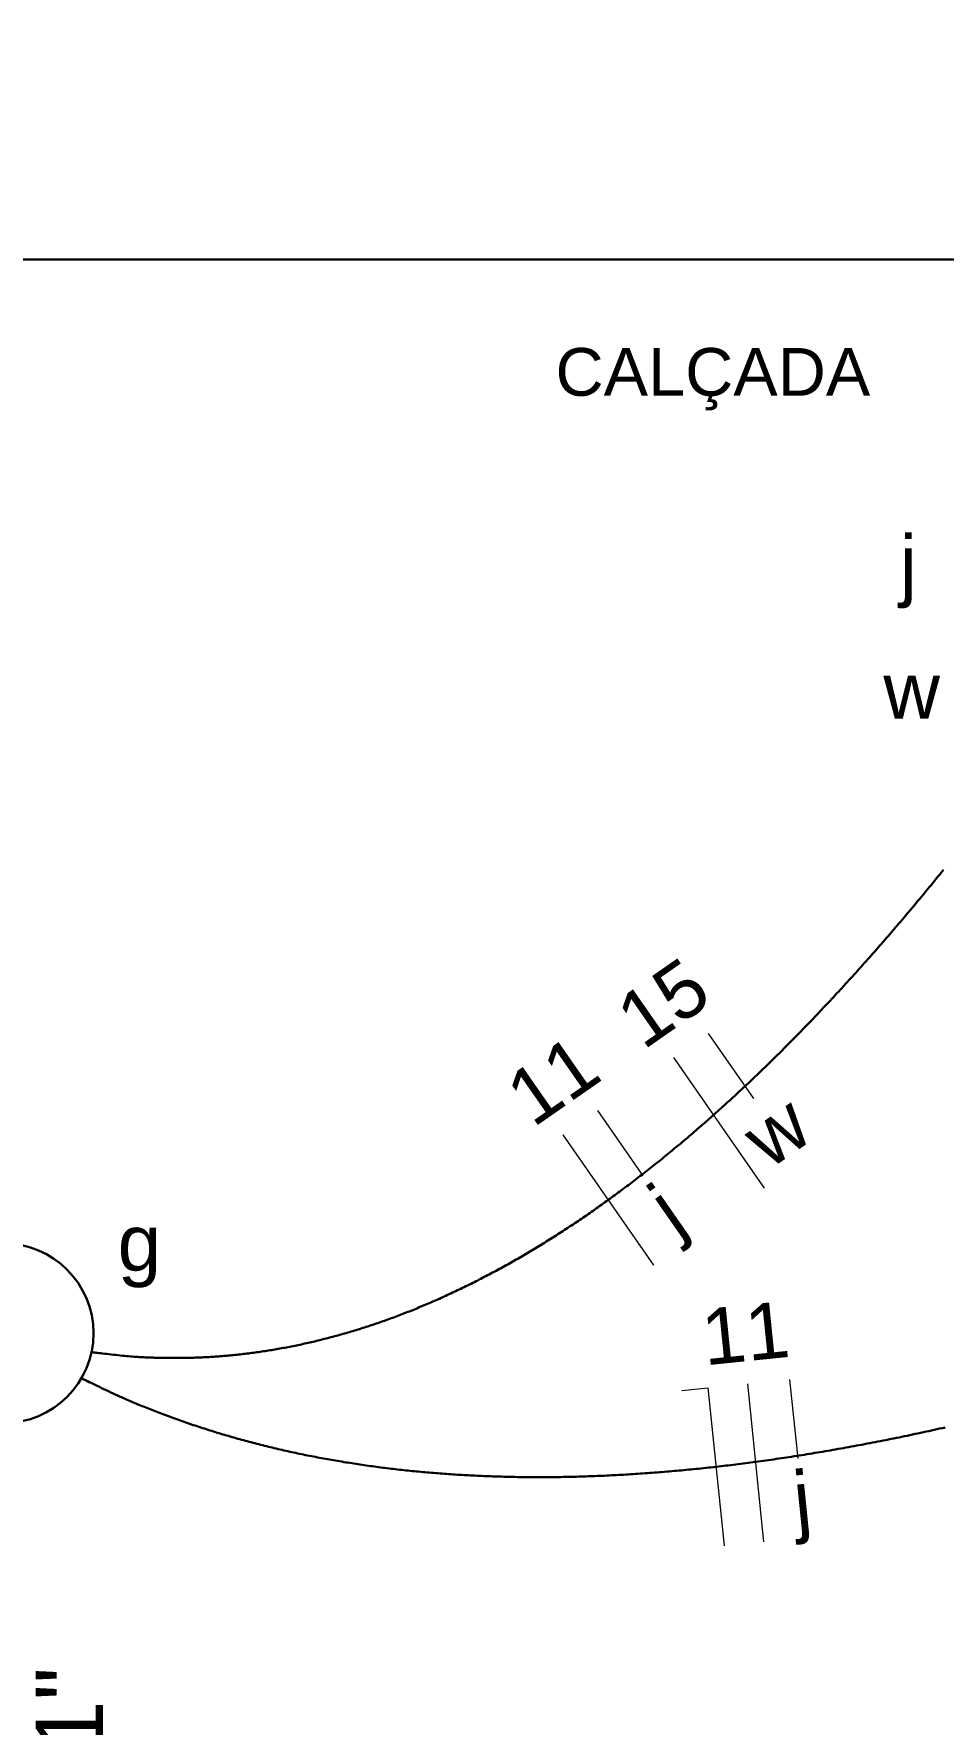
# Model space of a CAD drawing. Header units: millimetres. Extents: x 0 to 55.3, y 20.8 to 61.4.
# Drawn here: x 5.361 to 6.791, y 46.123 to 48.78 of the extents above; entities that cross this region are included whole.
import ezdxf

# ---------------------------------------------------------------- set-up
doc = ezdxf.new("R2010")
doc.units = ezdxf.units.MM
for name, color, linetype, lineweight in [('ARQ_-_CALÇADA', 1, 'Continuous', 30), ('ARQ_-_TXT__15', 54, 'Continuous', 5), ('EL-Condutos', 4, 'Continuous', 30), ('EL-Fios', 2, 'Continuous', 20), ('EL-Textos_condutos', 2, 'Continuous', 20), ('EL-Textos_fios', 2, 'Continuous', 20), ('EL-Textos_pontos', 2, 'Continuous', 30), ('P-SIMBOL', 3, 'Continuous', 30)]:
    doc.layers.add(name, color=color, linetype=linetype, lineweight=lineweight)
doc.styles.add('Arial', font='Arial')
doc.styles.add('simplex', font='Arial')

msp = doc.modelspace()

# ---------------------------------------------------------------- linework, layer by layer
at = {"layer": 'ARQ_-_CALÇADA', "flags": 128}
msp.add_lwpolyline([(0.150002, 35.725499), (1.000002, 35.725499), (1.000002, 48.425499), (11.300002, 48.425499), (11.300002, 49.425499), (14.000002, 49.425499), (14.000002, 34.475499), (14.850002, 34.475499)], dxfattribs=at)
at = {"layer": 'EL-Condutos', "linetype": 'Continuous', "flags": 128}
for points in [[(5.452096, 46.707938), (5.452316, 46.70791), (5.452957, 46.707831), (5.45399, 46.707703), (5.455387, 46.707532), (5.457119, 46.70732), (5.459159, 46.707072), (5.461477, 46.706793), (5.464045, 46.706485), (5.466834, 46.706153), (5.469817, 46.705802), (5.472965, 46.705434), (5.476249, 46.705055), (5.47964, 46.704668), (5.483111, 46.704276), (5.486633, 46.703885), (5.490178, 46.703498), (5.493717, 46.70312), (5.497221, 46.702753), (5.500662, 46.702403), (5.504012, 46.702073), (5.507235, 46.701767), (5.510346, 46.701485), (5.513353, 46.701225), (5.516264, 46.700985), (5.519087, 46.700765), (5.521829, 46.700564), (5.524498, 46.700381), (5.5271, 46.700214), (5.529645, 46.700062), (5.532138, 46.699926), (5.534589, 46.699802), (5.537003, 46.699691), (5.53939, 46.699591), (5.541756, 46.699502), (5.544109, 46.699421), (5.546456, 46.699349), (5.548805, 46.699284), (5.551164, 46.699224), (5.55354, 46.69917), (5.55594, 46.69912), (5.558369, 46.699072), (5.560827, 46.699028), (5.563313, 46.698987), (5.565825, 46.698949), (5.568361, 46.698916), (5.57092, 46.698887), (5.573497, 46.698862), (5.576093, 46.698842), (5.578705, 46.698827), (5.58133, 46.698818), (5.583967, 46.698814), (5.586613, 46.698816), (5.589267, 46.698824), (5.591927, 46.698839), (5.59459, 46.698861), (5.597255, 46.698889), (5.599919, 46.698925), (5.602581, 46.698969), (5.605238, 46.69902), (5.607888, 46.69908), (5.610535, 46.699148), (5.613174, 46.699225), (5.615805, 46.69931), (5.618429, 46.699403), (5.621047, 46.699505), (5.623658, 46.699615), (5.626263, 46.699732), (5.628864, 46.699858), (5.63146, 46.699991), (5.634052, 46.700133), (5.63664, 46.700282), (5.639225, 46.700438), (5.641808, 46.700602), (5.644389, 46.700774), (5.646968, 46.700953), (5.649546, 46.701139), (5.652124, 46.701333), (5.654702, 46.701533), (5.657281, 46.701741), (5.659861, 46.701956), (5.662456, 46.702179), (5.665053, 46.702408), (5.667651, 46.702645), (5.67025, 46.702889), (5.672851, 46.70314), (5.675452, 46.703397), (5.678054, 46.703662), (5.680656, 46.703934), (5.683259, 46.704213), (5.685862, 46.704499), (5.688465, 46.704792), (5.691068, 46.705092), (5.693671, 46.705399), (5.696273, 46.705713), (5.698874, 46.706035), (5.701475, 46.706363), (5.704075, 46.706699), (5.706674, 46.707042), (5.709271, 46.707392), (5.711867, 46.707749), (5.714484, 46.708117), (5.717099, 46.708492), (5.719712, 46.708874), (5.722323, 46.709263), (5.724934, 46.709659), (5.727542, 46.710063), (5.730149, 46.710474), (5.732755, 46.710892), (5.735359, 46.711317), (5.737961, 46.71175), (5.740563, 46.712189), (5.743163, 46.712636), (5.745761, 46.71309), (5.748358, 46.71355), (5.750954, 46.714018), (5.753549, 46.714493), (5.756142, 46.714975), (5.758734, 46.715464), (5.761324, 46.715959), (5.763914, 46.716462), (5.766532, 46.716978), (5.769149, 46.7175), (5.771764, 46.71803), (5.774378, 46.718566), (5.776991, 46.71911), (5.779603, 46.719661), (5.782213, 46.720218), (5.784822, 46.720783), (5.787429, 46.721354), (5.790035, 46.721933), (5.792639, 46.722518), (5.795242, 46.723111), (5.797843, 46.72371), (5.800443, 46.724316), (5.803041, 46.724929), (5.805638, 46.725549), (5.808233, 46.726175), (5.810826, 46.726809), (5.813418, 46.727449), (5.816007, 46.728096), (5.818632, 46.728759), (5.821256, 46.729429), (5.823877, 46.730106), (5.826497, 46.73079), (5.829115, 46.731481), (5.831731, 46.732179), (5.834345, 46.732883), (5.836957, 46.733595), (5.839567, 46.734313), (5.842176, 46.735037), (5.844783, 46.735769), (5.847387, 46.736507), (5.84999, 46.737252), (5.852591, 46.738004), (5.85519, 46.738762), (5.857787, 46.739527), (5.860382, 46.740299), (5.862975, 46.741077), (5.865566, 46.741862), (5.868155, 46.742653), (5.870785, 46.743465), (5.873414, 46.744283), (5.876041, 46.745108), (5.878665, 46.74594), (5.881288, 46.746778), (5.883908, 46.747623), (5.886526, 46.748474), (5.889142, 46.749332), (5.891756, 46.750197), (5.894368, 46.751068), (5.896977, 46.751946), (5.899585, 46.75283), (5.90219, 46.753721), (5.904793, 46.754618), (5.907393, 46.755522), (5.909992, 46.756432), (5.912588, 46.757348), (5.915182, 46.758271), (5.917774, 46.7592), (5.920363, 46.760136), (5.923, 46.761096), (5.925634, 46.762062), (5.928267, 46.763035), (5.930896, 46.764015), (5.933524, 46.765001), (5.936149, 46.765993), (5.938771, 46.766992), (5.941391, 46.767997), (5.944009, 46.769008), (5.946624, 46.770026), (5.949237, 46.77105), (5.951847, 46.772081), (5.954455, 46.773117), (5.95706, 46.77416), (5.959663, 46.775209), (5.962263, 46.776264), (5.964861, 46.777325), (5.967456, 46.778393), (5.970049, 46.779466), (5.972639, 46.780546), (5.975282, 46.781654), (5.977922, 46.782769), (5.98056, 46.783891), (5.983195, 46.785018), (5.985827, 46.786152), (5.988457, 46.787292), (5.991084, 46.788438), (5.993708, 46.78959), (5.99633, 46.790749), (5.998949, 46.791913), (6.001565, 46.793083), (6.004179, 46.79426), (6.00679, 46.795442), (6.009398, 46.79663), (6.012004, 46.797825), (6.014606, 46.799025), (6.017206, 46.800231), (6.019804, 46.801443), (6.022398, 46.802661), (6.02499, 46.803884), (6.027639, 46.805142), (6.030285, 46.806406), (6.032929, 46.807676), (6.035569, 46.808952), (6.038207, 46.810233), (6.040841, 46.811521), (6.043473, 46.812815), (6.046102, 46.814114), (6.048728, 46.815419), (6.051351, 46.81673), (6.053971, 46.818047), (6.056589, 46.81937), (6.059203, 46.820698), (6.061815, 46.822032), (6.064423, 46.823372), (6.067029, 46.824717), (6.069632, 46.826068), (6.072232, 46.827424), (6.074829, 46.828786), (6.077423, 46.830154), (6.080078, 46.831561), (6.08273, 46.832974), (6.085379, 46.834392), (6.088025, 46.835816), (6.090668, 46.837246), (6.093308, 46.838682), (6.095945, 46.840123), (6.098578, 46.84157), (6.101209, 46.843022), (6.103837, 46.84448), (6.106461, 46.845943), (6.109083, 46.847412), (6.111701, 46.848886), (6.114316, 46.850366), (6.116929, 46.851851), (6.119538, 46.853341), (6.122144, 46.854837), (6.124747, 46.856338), (6.127347, 46.857845), (6.129944, 46.859356), (6.132606, 46.860913), (6.135264, 46.862474), (6.137919, 46.864042), (6.14057, 46.865614), (6.143219, 46.867192), (6.145864, 46.868776), (6.148506, 46.870365), (6.151145, 46.871959), (6.15378, 46.873558), (6.156413, 46.875163), (6.159042, 46.876773), (6.161668, 46.878388), (6.164291, 46.880008), (6.16691, 46.881634), (6.169527, 46.883265), (6.17214, 46.8849), (6.17475, 46.886541), (6.177357, 46.888187), (6.179961, 46.889838), (6.182561, 46.891493), (6.185229, 46.893199), (6.187893, 46.89491), (6.190554, 46.896626), (6.193211, 46.898348), (6.195866, 46.900074), (6.198516, 46.901805), (6.201164, 46.903542), (6.203808, 46.905284), (6.206449, 46.90703), (6.209087, 46.908782), (6.211721, 46.910539), (6.214352, 46.9123), (6.21698, 46.914067), (6.219604, 46.915838), (6.222225, 46.917614), (6.224843, 46.919395), (6.227457, 46.921181), (6.230069, 46.922972), (6.232677, 46.924767), (6.235281, 46.926567), (6.237955, 46.928423), (6.240626, 46.930283), (6.243292, 46.932148), (6.245956, 46.934018), (6.248616, 46.935892), (6.251273, 46.937772), (6.253926, 46.939656), (6.256576, 46.941546), (6.259222, 46.94344), (6.261865, 46.945338), (6.264505, 46.947242), (6.267141, 46.94915), (6.269774, 46.951063), (6.272404, 46.95298), (6.27503, 46.954902), (6.277653, 46.956828), (6.280272, 46.95876), (6.282889, 46.960695), (6.285501, 46.962635), (6.288111, 46.96458), (6.290791, 46.966585), (6.293468, 46.968594), (6.296141, 46.970608), (6.298811, 46.972626), (6.301477, 46.97465), (6.30414, 46.976677), (6.306799, 46.97871), (6.309455, 46.980747), (6.312107, 46.982788), (6.314756, 46.984834), (6.317402, 46.986884), (6.320044, 46.988939), (6.322682, 46.990998), (6.325317, 46.993061), (6.327949, 46.995129), (6.330578, 46.997202), (6.333202, 46.999278), (6.335824, 47.001359), (6.338442, 47.003444), (6.341057, 47.005533), (6.343744, 47.007687), (6.346427, 47.009846), (6.349107, 47.012009), (6.351783, 47.014176), (6.354456, 47.016348), (6.357125, 47.018524), (6.35979, 47.020704), (6.362452, 47.022888), (6.365111, 47.025077), (6.367766, 47.02727), (6.370418, 47.029468), (6.373066, 47.031669), (6.37571, 47.033875), (6.378352, 47.036085), (6.380989, 47.038298), (6.383624, 47.040516), (6.386254, 47.042739), (6.388882, 47.044965), (6.391506, 47.047195), (6.394127, 47.049429), (6.39682, 47.051732), (6.39951, 47.05404), (6.402197, 47.056352), (6.404879, 47.058668), (6.407559, 47.060988), (6.410234, 47.063312), (6.412907, 47.065641), (6.415575, 47.067973), (6.41824, 47.070309), (6.420902, 47.07265), (6.42356, 47.074994), (6.426215, 47.077343), (6.428866, 47.079695), (6.431513, 47.082051), (6.434158, 47.084411), (6.436798, 47.086775), (6.439436, 47.089143), (6.442069, 47.091514), (6.4447, 47.09389), (6.447327, 47.096269), (6.450027, 47.098722), (6.452724, 47.101179), (6.455418, 47.10364), (6.458107, 47.106105), (6.460793, 47.108573), (6.463476, 47.111046), (6.466155, 47.113522), (6.468831, 47.116002), (6.471503, 47.118486), (6.474171, 47.120974), (6.476836, 47.123466), (6.479498, 47.125961), (6.482155, 47.12846), (6.48481, 47.130963), (6.487461, 47.133469), (6.490109, 47.135979), (6.492753, 47.138493), (6.495393, 47.14101), (6.498031, 47.143531), (6.500664, 47.146056), (6.503372, 47.148658), (6.506076, 47.151264), (6.508777, 47.153874), (6.511474, 47.156487), (6.514167, 47.159105), (6.516857, 47.161725), (6.519543, 47.16435), (6.522226, 47.166978), (6.524905, 47.16961), (6.527581, 47.172245), (6.530253, 47.174884), (6.532921, 47.177526), (6.535587, 47.180172), (6.538248, 47.182822), (6.540907, 47.185475), (6.543561, 47.188131), (6.546213, 47.190791), (6.548861, 47.193454), (6.551505, 47.19612), (6.554146, 47.19879), (6.556862, 47.201542), (6.559573, 47.204297), (6.562281, 47.207056), (6.564985, 47.209819), (6.567686, 47.212585), (6.570384, 47.215354), (6.573077, 47.218127), (6.575768, 47.220903), (6.578454, 47.223682), (6.581138, 47.226465), (6.583817, 47.229251), (6.586494, 47.232041), (6.589166, 47.234834), (6.591836, 47.23763), (6.594502, 47.24043), (6.597164, 47.243232), (6.599823, 47.246038), (6.602479, 47.248847), (6.605131, 47.25166), (6.60778, 47.254475), (6.610503, 47.257376), (6.613222, 47.260281), (6.615937, 47.263189), (6.618649, 47.2661), (6.621358, 47.269014), (6.624063, 47.271932), (6.626764, 47.274852), (6.629462, 47.277776), (6.632157, 47.280704), (6.634848, 47.283634), (6.637536, 47.286568), (6.64022, 47.289505), (6.642901, 47.292445), (6.645578, 47.295388), (6.648252, 47.298334), (6.650923, 47.301284), (6.65359, 47.304236), (6.656254, 47.307192), (6.658914, 47.310151), (6.661572, 47.313112), (6.664303, 47.316163), (6.66703, 47.319217), (6.669754, 47.322275), (6.672474, 47.325335), (6.675191, 47.328399), (6.677905, 47.331465), (6.680615, 47.334535), (6.683321, 47.337607), (6.686024, 47.340683), (6.688724, 47.343762), (6.69142, 47.346843), (6.694113, 47.349928), (6.696802, 47.353015), (6.699487, 47.356105), (6.70217, 47.359198), (6.704848, 47.362294), (6.707524, 47.365392), (6.710195, 47.368493), (6.712864, 47.371597), (6.715529, 47.374704), (6.718267, 47.377902), (6.721001, 47.381104), (6.723732, 47.384308), (6.72646, 47.387515), (6.729184, 47.390725), (6.731904, 47.393938), (6.734621, 47.397155), (6.737335, 47.400374), (6.740046, 47.403596), (6.742753, 47.406821), (6.745457, 47.410049), (6.748158, 47.413281), (6.750856, 47.416516), (6.753551, 47.419754), (6.756243, 47.422995), (6.758931, 47.426239), (6.761617, 47.429487), (6.7643, 47.432738), (6.766981, 47.435993), (6.769658, 47.439251), (6.772409, 47.442605), (6.775157, 47.445963), (6.777902, 47.449324), (6.780643, 47.452688), (6.783381, 47.456055), (6.786116, 47.459424), (6.788847, 47.462796), (6.791574, 47.46617)], [(5.436413, 46.666839), (5.436637, 46.666729), (5.43729, 46.66641), (5.438342, 46.665896), (5.439765, 46.665203), (5.44153, 46.664343), (5.443609, 46.663332), (5.445973, 46.662185), (5.448592, 46.660916), (5.451438, 46.65954), (5.454482, 46.658071), (5.457696, 46.656523), (5.461051, 46.654912), (5.464517, 46.653252), (5.468067, 46.651557), (5.471671, 46.649842), (5.4753, 46.648122), (5.478927, 46.64641), (5.482521, 46.644723), (5.486054, 46.643074), (5.489498, 46.641478), (5.49286, 46.639931), (5.49611, 46.63845), (5.499254, 46.637029), (5.502301, 46.635665), (5.505259, 46.634354), (5.508135, 46.633092), (5.510937, 46.631875), (5.513674, 46.630699), (5.516352, 46.629559), (5.518979, 46.628453), (5.521564, 46.627376), (5.524114, 46.626324), (5.526636, 46.625293), (5.52914, 46.62428), (5.531632, 46.623279), (5.53412, 46.622288), (5.536613, 46.621303), (5.539117, 46.620318), (5.541642, 46.619331), (5.544193, 46.618338), (5.546809, 46.617323), (5.549458, 46.616299), (5.552139, 46.615266), (5.55485, 46.614225), (5.557588, 46.613179), (5.560352, 46.612126), (5.563139, 46.61107), (5.565947, 46.61001), (5.568774, 46.608948), (5.571618, 46.607885), (5.574477, 46.606822), (5.577348, 46.60576), (5.580229, 46.6047), (5.583119, 46.603643), (5.586015, 46.602591), (5.588914, 46.601544), (5.591816, 46.600503), (5.594717, 46.59947), (5.597615, 46.598446), (5.600509, 46.597431), (5.603436, 46.596413), (5.606355, 46.595406), (5.609269, 46.59441), (5.612178, 46.593423), (5.615082, 46.592447), (5.617982, 46.591479), (5.620878, 46.590521), (5.623771, 46.589572), (5.626661, 46.588632), (5.62955, 46.5877), (5.632437, 46.586776), (5.635324, 46.585859), (5.63821, 46.58495), (5.641097, 46.584048), (5.643984, 46.583153), (5.646873, 46.582264), (5.649765, 46.581382), (5.652658, 46.580505), (5.655555, 46.579634), (5.658456, 46.578768), (5.661405, 46.577894), (5.664358, 46.577026), (5.667315, 46.576162), (5.670277, 46.575304), (5.673241, 46.574452), (5.67621, 46.573604), (5.679182, 46.572763), (5.682157, 46.571927), (5.685135, 46.571097), (5.688116, 46.570272), (5.691099, 46.569454), (5.694085, 46.568641), (5.697074, 46.567834), (5.700064, 46.567033), (5.703057, 46.566239), (5.706051, 46.56545), (5.709047, 46.564668), (5.712044, 46.563893), (5.715043, 46.563123), (5.718042, 46.56236), (5.721093, 46.561591), (5.724146, 46.560829), (5.727199, 46.560073), (5.730253, 46.559324), (5.733308, 46.558582), (5.736364, 46.557846), (5.739422, 46.557117), (5.74248, 46.556394), (5.74554, 46.555678), (5.7486, 46.554968), (5.751662, 46.554265), (5.754725, 46.553568), (5.75779, 46.552877), (5.760856, 46.552193), (5.763923, 46.551515), (5.766991, 46.550844), (5.770061, 46.550178), (5.773132, 46.549519), (5.776205, 46.548866), (5.779279, 46.548219), (5.782411, 46.547566), (5.785544, 46.54692), (5.788679, 46.54628), (5.791816, 46.545646), (5.794954, 46.545019), (5.798093, 46.544398), (5.801234, 46.543783), (5.804376, 46.543174), (5.807519, 46.542572), (5.810664, 46.541975), (5.81381, 46.541386), (5.816957, 46.540802), (5.820105, 46.540224), (5.823255, 46.539653), (5.826405, 46.539088), (5.829557, 46.538529), (5.83271, 46.537976), (5.835864, 46.53743), (5.839019, 46.53689), (5.842175, 46.536355), (5.845394, 46.535817), (5.848614, 46.535285), (5.851836, 46.534759), (5.855058, 46.53424), (5.858281, 46.533727), (5.861506, 46.53322), (5.864731, 46.53272), (5.867957, 46.532226), (5.871184, 46.531738), (5.874412, 46.531257), (5.877641, 46.530781), (5.880871, 46.530312), (5.884101, 46.529849), (5.887333, 46.529393), (5.890565, 46.528942), (5.893799, 46.528498), (5.897033, 46.528059), (5.900268, 46.527627), (5.903503, 46.527201), (5.90674, 46.526781), (5.910045, 46.526358), (5.913351, 46.525942), (5.916658, 46.525532), (5.919966, 46.525128), (5.923275, 46.524731), (5.926584, 46.52434), (5.929894, 46.523954), (5.933205, 46.523576), (5.936516, 46.523203), (5.939828, 46.522836), (5.943141, 46.522476), (5.946454, 46.522122), (5.949769, 46.521774), (5.953083, 46.521432), (5.956399, 46.521096), (5.959715, 46.520766), (5.963031, 46.520442), (5.966348, 46.520124), (5.969666, 46.519813), (5.972984, 46.519507), (5.976377, 46.519201), (5.979769, 46.518901), (5.983163, 46.518607), (5.986556, 46.518319), (5.989951, 46.518038), (5.993345, 46.517762), (5.996741, 46.517493), (6.000136, 46.51723), (6.003532, 46.516973), (6.006929, 46.516722), (6.010326, 46.516477), (6.013724, 46.516239), (6.017122, 46.516006), (6.02052, 46.515779), (6.023919, 46.515559), (6.027318, 46.515344), (6.030717, 46.515135), (6.034117, 46.514932), (6.037517, 46.514735), (6.040918, 46.514544), (6.044397, 46.514355), (6.047877, 46.514172), (6.051356, 46.513995), (6.054836, 46.513824), (6.058317, 46.513659), (6.061797, 46.513501), (6.065278, 46.513348), (6.06876, 46.513201), (6.072241, 46.513061), (6.075723, 46.512926), (6.079205, 46.512797), (6.082687, 46.512675), (6.086169, 46.512558), (6.089652, 46.512447), (6.093134, 46.512342), (6.096617, 46.512243), (6.1001, 46.51215), (6.103583, 46.512062), (6.107067, 46.511981), (6.11055, 46.511905), (6.114117, 46.511833), (6.117683, 46.511768), (6.12125, 46.511708), (6.124817, 46.511655), (6.128384, 46.511607), (6.131951, 46.511566), (6.135518, 46.51153), (6.139085, 46.511501), (6.142652, 46.511477), (6.146219, 46.511459), (6.149786, 46.511447), (6.153354, 46.511441), (6.156921, 46.51144), (6.160488, 46.511446), (6.164055, 46.511457), (6.167622, 46.511474), (6.17119, 46.511497), (6.174757, 46.511525), (6.178324, 46.51156), (6.181891, 46.5116), (6.185545, 46.511646), (6.189199, 46.511699), (6.192853, 46.511758), (6.196507, 46.511822), (6.200161, 46.511893), (6.203815, 46.511969), (6.207468, 46.512051), (6.211122, 46.512139), (6.214775, 46.512233), (6.218428, 46.512332), (6.222081, 46.512437), (6.225734, 46.512548), (6.229387, 46.512665), (6.233039, 46.512787), (6.236692, 46.512915), (6.240344, 46.513049), (6.243995, 46.513188), (6.247647, 46.513333), (6.251299, 46.513484), (6.25495, 46.51364), (6.258692, 46.513806), (6.262434, 46.513977), (6.266176, 46.514154), (6.269917, 46.514338), (6.273658, 46.514527), (6.277399, 46.514721), (6.28114, 46.514922), (6.28488, 46.515128), (6.28862, 46.515339), (6.29236, 46.515557), (6.296099, 46.51578), (6.299838, 46.516008), (6.303577, 46.516242), (6.307315, 46.516482), (6.311053, 46.516728), (6.31479, 46.516978), (6.318527, 46.517235), (6.322264, 46.517497), (6.326001, 46.517764), (6.329737, 46.518037), (6.333567, 46.518322), (6.337398, 46.518613), (6.341227, 46.51891), (6.345057, 46.519212), (6.348886, 46.51952), (6.352714, 46.519834), (6.356542, 46.520153), (6.36037, 46.520478), (6.364197, 46.520808), (6.368023, 46.521144), (6.371849, 46.521485), (6.375675, 46.521832), (6.3795, 46.522184), (6.383325, 46.522542), (6.387149, 46.522905), (6.390972, 46.523274), (6.394795, 46.523648), (6.398618, 46.524027), (6.40244, 46.524412), (6.406261, 46.524802), (6.410181, 46.525207), (6.4141, 46.525618), (6.418018, 46.526035), (6.421935, 46.526457), (6.425852, 46.526885), (6.429769, 46.527318), (6.433685, 46.527757), (6.4376, 46.528201), (6.441515, 46.52865), (6.445429, 46.529105), (6.449342, 46.529565), (6.453255, 46.530031), (6.457167, 46.530502), (6.461078, 46.530978), (6.464989, 46.531459), (6.468899, 46.531946), (6.472809, 46.532438), (6.476718, 46.532936), (6.480626, 46.533438), (6.484533, 46.533946), (6.488542, 46.534472), (6.49255, 46.535004), (6.496557, 46.535541), (6.500563, 46.536084), (6.504569, 46.536632), (6.508574, 46.537185), (6.512578, 46.537743), (6.516581, 46.538307), (6.520584, 46.538877), (6.524586, 46.539451), (6.528587, 46.540031), (6.532587, 46.540616), (6.536587, 46.541206), (6.540586, 46.541801), (6.544584, 46.542402), (6.548581, 46.543007), (6.552578, 46.543618), (6.556574, 46.544234), (6.560569, 46.544855), (6.564563, 46.545481), (6.568661, 46.546129), (6.572758, 46.546781), (6.576854, 46.54744), (6.58095, 46.548103), (6.585044, 46.548772), (6.589138, 46.549446), (6.593231, 46.550125), (6.597323, 46.550809), (6.601414, 46.551499), (6.605505, 46.552193), (6.609594, 46.552893), (6.613683, 46.553598), (6.61777, 46.554308), (6.621857, 46.555023), (6.625943, 46.555743), (6.630028, 46.556468), (6.634112, 46.557198), (6.638196, 46.557933), (6.642278, 46.558673), (6.646359, 46.559418), (6.650547, 46.560187), (6.654734, 46.560962), (6.65892, 46.561742), (6.663105, 46.562527), (6.667289, 46.563317), (6.671472, 46.564112), (6.675654, 46.564912), (6.679835, 46.565718), (6.684016, 46.566528), (6.688195, 46.567343), (6.692373, 46.568164), (6.69655, 46.568989), (6.700726, 46.569819), (6.704902, 46.570654), (6.709076, 46.571494), (6.713249, 46.572339), (6.717422, 46.573189), (6.721593, 46.574044), (6.725763, 46.574903), (6.729933, 46.575768), (6.734211, 46.57666), (6.738488, 46.577557), (6.742764, 46.578459), (6.747039, 46.579366), (6.751313, 46.580278), (6.755585, 46.581195), (6.759857, 46.582117), (6.764128, 46.583044), (6.768397, 46.583975), (6.772666, 46.584912), (6.776934, 46.585853), (6.7812, 46.5868), (6.785465, 46.587751), (6.78973, 46.588707), (6.793993, 46.589668)]]:
    msp.add_lwpolyline(points, dxfattribs=at)
at = {"layer": 'EL-Fios'}
for p, q in [((6.493552, 47.106449), (6.422102, 47.208999)), ((6.510352, 46.965849), (6.367502, 47.170999)), ((6.319452, 46.985199), (6.248002, 47.087749)), ((6.336252, 46.844599), (6.193402, 47.049749)), ((6.509302, 46.409649), (6.484002, 46.658349)), ((6.562852, 46.540749), (6.550202, 46.665099)), ((6.380352, 46.647799), (6.421802, 46.652049)), ((6.447102, 46.403349), (6.421802, 46.652049))]:
    msp.add_line(p, q, dxfattribs=at)
at = {"layer": 'P-SIMBOL'}
msp.add_circle((5.314002, 46.737699), 0.14125, dxfattribs=at)

# ---------------------------------------------------------------- texts
at = {"layer": 'ARQ_-_TXT__15', "color": 1, "insert": (6.429002, 48.187999), "char_height": 0.075, "width": 0.63, "attachment_point": 8, "line_spacing_factor": 0.798, "style": 'simplex'}
msp.add_mtext('CALÇADA', dxfattribs=at)
at = {"layer": 'EL-Textos_condutos', "insert": (5.473055, 46.100499), "char_height": 0.1059, "width": 0.38124, "attachment_point": 8, "rotation": 90.00021, "line_spacing_factor": 0.798, "style": 'Arial'}
msp.add_mtext('ø1"', dxfattribs=at)
at = {"layer": 'EL-Textos_fios', "char_height": 0.08825, "attachment_point": 8, "line_spacing_factor": 0.798, "style": 'Arial'}
for s, insert, width, rotation in [('15', (6.376359, 47.219897), 0.2118, 34.853023), ('11', (6.202359, 47.098897), 0.2118, 34.853023), ('w', (6.553859, 47.019397), 0.1059, 34.853023), ('j', (6.396502, 46.874499), 0.1059, 34.853023), ('11', (6.484554, 46.693972), 0.2118, 5.809792), ('j', (6.576502, 46.406499), 0.1059, 5.809792)]:
    msp.add_mtext(s, dxfattribs=dict(at, insert=insert, width=width, rotation=rotation))
at = {"layer": 'EL-Textos_pontos', "char_height": 0.08825, "width": 0.1059, "line_spacing_factor": 0.798, "style": 'Arial'}
for s, insert, attachment_point in [('j', (6.750002, 47.876999), 9), ('w', (6.786002, 47.703621), 9), ('g', (5.527502, 46.808999), 8)]:
    msp.add_mtext(s, dxfattribs=dict(at, insert=insert, attachment_point=attachment_point))

doc.saveas('drawing.dxf')
